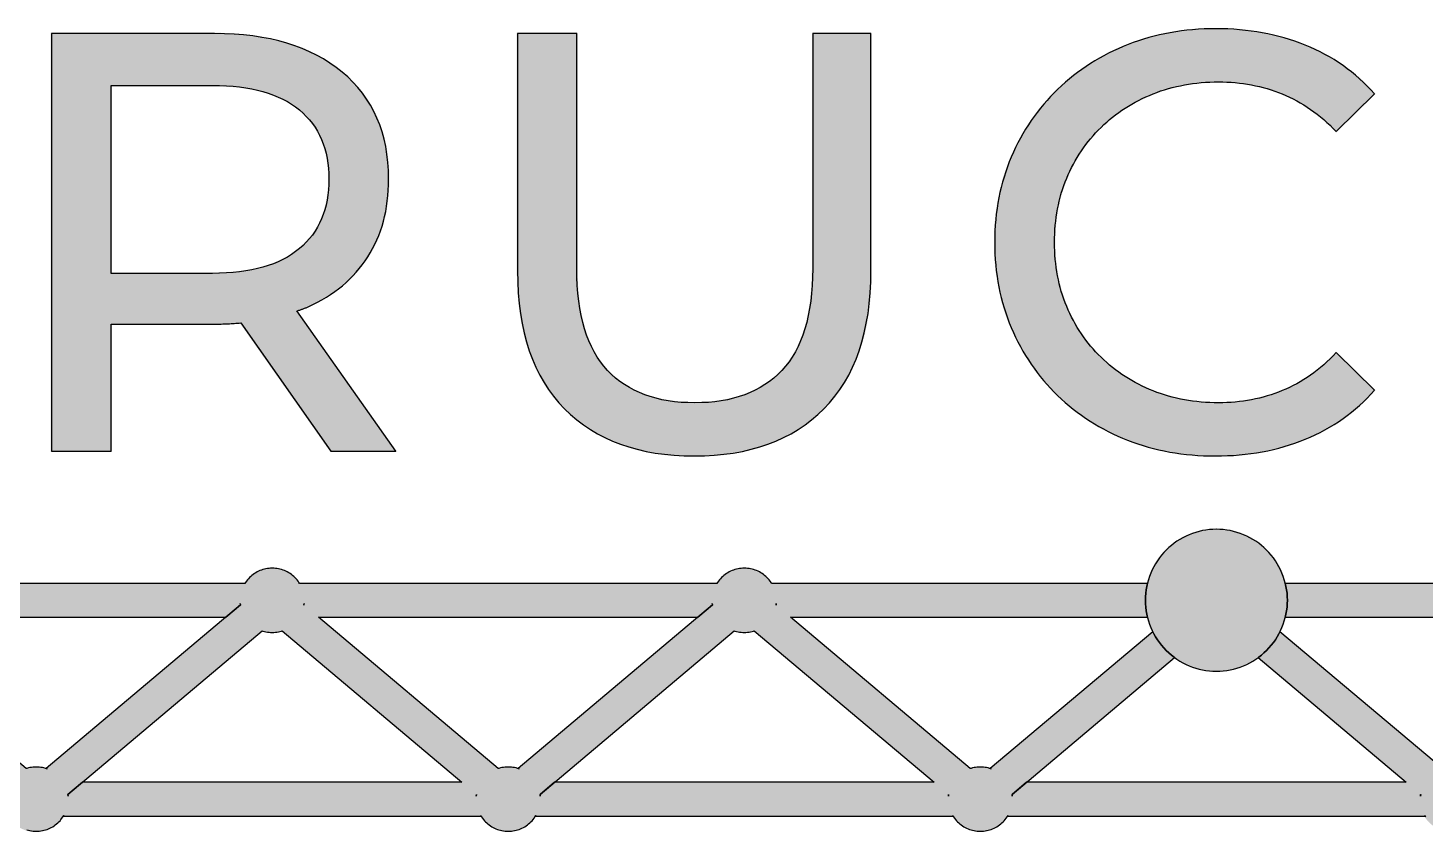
# Model space of a CAD drawing. Header units: millimetres. Extents: x 0 to 100, y 0 to 20.
# Drawn here: x 55.54 to 72.89, y 5 to 14.99 of the extents above; entities that cross this region are included whole.
import ezdxf

# ---------------------------------------------------------------- set-up
doc = ezdxf.new("R2010")
doc.units = ezdxf.units.MM
for name, color, linetype in [('RC_CERCHA', 7, 'Continuous'), ('RC_CONTORNO', 7, 'Continuous'), ('RC_NODO', 7, 'Continuous'), ('RC_TEXTO', 7, 'Continuous')]:
    doc.layers.add(name, color=color, linetype=linetype)

# ---------------------------------------------------------------- blocks, each defined once
blk = doc.blocks.new('RC_HORIZONTAL')
at = {"layer": 'RC_CERCHA'}
for points in [[(55.242, 5.462), (55.242, 5.413), (55.242, 5.193), (55.303, 5.193), (55.308, 5.186), (55.319, 5.17), (55.331, 5.154), (55.345, 5.139), (55.358, 5.124), (55.373, 5.11), (55.388, 5.097), (55.404, 5.085), (55.42, 5.073), (55.437, 5.063), (55.455, 5.053), (55.473, 5.044), (55.491, 5.036), (55.51, 5.028), (55.529, 5.022), (55.548, 5.017), (55.568, 5.012), (55.587, 5.009), (55.607, 5.006), (55.627, 5.005), (55.647, 5.004), (55.667, 5.005), (55.687, 5.006), (55.707, 5.009), (55.727, 5.012), (55.747, 5.017), (55.766, 5.022), (55.785, 5.028), (55.804, 5.036), (55.822, 5.044), (55.84, 5.053), (55.857, 5.063), (55.874, 5.073), (55.891, 5.085), (55.906, 5.097), (55.922, 5.11), (55.936, 5.124), (55.95, 5.139), (55.963, 5.154), (55.975, 5.17), (55.987, 5.186), (55.992, 5.193), (58.497, 5.193), (58.497, 5.633), (56.249, 5.633), (58.456, 7.492), (58.459, 7.491), (58.478, 7.485), (58.497, 7.481), (58.497, 8.282), (58.478, 8.278), (58.459, 8.273), (58.44, 8.266), (58.421, 8.259), (58.403, 8.251), (58.385, 8.242), (58.367, 8.232), (58.351, 8.221), (58.334, 8.21), (58.318, 8.197), (58.303, 8.184), (58.289, 8.17), (58.275, 8.156), (58.262, 8.141), (58.249, 8.125), (58.238, 8.109), (58.233, 8.101), (55.242, 8.101), (55.242, 7.662), (57.976, 7.662), (55.769, 5.803), (55.766, 5.804), (55.747, 5.809), (55.727, 5.814), (55.707, 5.817), (55.687, 5.82), (55.667, 5.821), (55.647, 5.822), (55.627, 5.821), (55.607, 5.82), (55.587, 5.817), (55.568, 5.814), (55.548, 5.809), (55.529, 5.804), (55.525, 5.803), (55.242, 6.042)], [(58.922, 8.101), (58.917, 8.109), (58.906, 8.125), (58.893, 8.141), (58.88, 8.156), (58.866, 8.17), (58.852, 8.184), (58.837, 8.197), (58.821, 8.21), (58.805, 8.221), (58.788, 8.232), (58.77, 8.242), (58.752, 8.251), (58.734, 8.259), (58.715, 8.266), (58.696, 8.273), (58.677, 8.278), (58.657, 8.282), (58.637, 8.286), (58.618, 8.288), (58.598, 8.29), (58.578, 8.29), (58.557, 8.29), (58.537, 8.288), (58.518, 8.286), (58.498, 8.282), (58.477, 8.278), (58.477, 7.485), (58.498, 7.481), (58.518, 7.477), (58.537, 7.475), (58.557, 7.474), (58.578, 7.473), (58.598, 7.474), (58.618, 7.475), (58.637, 7.477), (58.657, 7.481), (58.677, 7.485), (58.696, 7.491), (58.699, 7.492), (58.983, 7.253), (58.983, 7.832), (58.983, 7.882), (58.983, 8.101)], [(61.102, 5.462), (61.102, 5.413), (61.102, 5.193), (61.163, 5.193), (61.168, 5.186), (61.18, 5.17), (61.192, 5.154), (61.205, 5.139), (61.219, 5.124), (61.233, 5.11), (61.249, 5.097), (61.264, 5.085), (61.281, 5.073), (61.298, 5.063), (61.315, 5.053), (61.333, 5.044), (61.351, 5.036), (61.37, 5.028), (61.389, 5.022), (61.409, 5.017), (61.428, 5.012), (61.448, 5.009), (61.468, 5.006), (61.488, 5.005), (61.508, 5.004), (61.528, 5.005), (61.548, 5.006), (61.568, 5.009), (61.588, 5.012), (61.607, 5.017), (61.626, 5.022), (61.645, 5.028), (61.664, 5.036), (61.682, 5.044), (61.7, 5.053), (61.718, 5.063), (61.735, 5.073), (61.751, 5.085), (61.767, 5.097), (61.782, 5.11), (61.797, 5.124), (61.811, 5.139), (61.824, 5.154), (61.836, 5.17), (61.848, 5.186), (61.852, 5.193), (64.358, 5.193), (64.358, 5.633), (62.11, 5.633), (64.316, 7.492), (64.319, 7.491), (64.339, 7.485), (64.358, 7.481), (64.358, 8.282), (64.339, 8.278), (64.319, 8.273), (64.3, 8.266), (64.282, 8.259), (64.263, 8.251), (64.245, 8.242), (64.228, 8.232), (64.211, 8.221), (64.195, 8.21), (64.179, 8.197), (64.164, 8.184), (64.149, 8.17), (64.135, 8.156), (64.122, 8.141), (64.11, 8.125), (64.098, 8.109), (64.094, 8.101), (61.102, 8.101), (61.102, 7.662), (63.836, 7.662), (61.63, 5.803), (61.626, 5.804), (61.607, 5.809), (61.588, 5.814), (61.568, 5.817), (61.548, 5.82), (61.528, 5.821), (61.508, 5.822), (61.488, 5.821), (61.468, 5.82), (61.448, 5.817), (61.428, 5.814), (61.409, 5.809), (61.389, 5.804), (61.386, 5.803), (61.102, 6.042)], [(64.782, 8.101), (64.778, 8.109), (64.766, 8.125), (64.754, 8.141), (64.741, 8.156), (64.727, 8.17), (64.712, 8.184), (64.697, 8.197), (64.681, 8.21), (64.665, 8.221), (64.648, 8.232), (64.631, 8.242), (64.613, 8.251), (64.594, 8.259), (64.576, 8.266), (64.557, 8.273), (64.537, 8.278), (64.518, 8.282), (64.498, 8.286), (64.478, 8.288), (64.458, 8.29), (64.438, 8.29), (64.418, 8.29), (64.398, 8.288), (64.378, 8.286), (64.358, 8.282), (64.338, 8.278), (64.338, 7.485), (64.358, 7.481), (64.378, 7.477), (64.398, 7.475), (64.418, 7.474), (64.438, 7.473), (64.458, 7.474), (64.478, 7.475), (64.498, 7.477), (64.518, 7.481), (64.537, 7.485), (64.557, 7.491), (64.56, 7.492), (64.844, 7.253), (64.844, 7.832), (64.844, 7.882), (64.844, 8.101)], [(72.823, 5.462), (72.823, 5.413), (72.823, 5.193), (72.885, 5.193), (72.889, 5.186), (72.901, 5.17), (72.913, 5.154), (72.926, 5.139), (72.94, 5.124), (72.955, 5.11), (72.97, 5.097), (72.986, 5.085), (73.002, 5.073), (73.019, 5.063), (73.036, 5.053), (73.054, 5.044), (73.073, 5.036), (73.091, 5.028), (73.11, 5.022), (73.13, 5.017), (73.149, 5.012), (73.169, 5.009), (73.189, 5.006), (73.209, 5.005), (73.229, 5.004), (73.249, 5.005), (73.269, 5.006), (73.289, 5.009), (73.309, 5.012), (73.328, 5.017), (73.347, 5.022), (73.367, 5.028), (73.385, 5.036), (73.404, 5.044), (73.421, 5.053), (73.439, 5.063), (73.456, 5.073), (73.472, 5.085), (73.488, 5.097), (73.503, 5.11), (73.518, 5.124), (73.532, 5.139), (73.545, 5.154), (73.557, 5.17), (73.569, 5.186), (73.573, 5.193), (76.079, 5.193), (76.079, 5.633), (73.831, 5.633), (76.037, 7.492), (76.041, 7.491), (76.06, 7.485), (76.079, 7.481), (76.079, 8.282), (76.06, 8.278), (76.041, 8.273), (76.022, 8.266), (76.003, 8.259), (75.984, 8.251), (75.967, 8.242), (75.949, 8.232), (75.932, 8.221), (75.916, 8.21), (75.9, 8.197), (75.885, 8.184), (75.87, 8.17), (75.856, 8.156), (75.843, 8.141), (75.831, 8.125), (75.819, 8.109), (75.815, 8.101), (72.823, 8.101), (72.823, 7.662), (75.557, 7.662), (73.351, 5.803), (73.347, 5.804), (73.328, 5.809), (73.309, 5.814), (73.289, 5.817), (73.269, 5.82), (73.249, 5.821), (73.229, 5.822), (73.209, 5.821), (73.189, 5.82), (73.169, 5.817), (73.149, 5.814), (73.13, 5.809), (73.11, 5.804), (73.107, 5.803), (72.823, 6.042)], [(58.963, 7.833), (58.963, 7.784), (58.963, 7.269), (60.906, 5.633), (58.963, 5.633), (58.963, 5.193), (61.122, 5.193), (61.122, 5.461), (61.122, 5.511), (61.122, 6.025), (59.179, 7.662), (61.122, 7.662), (61.122, 8.101), (58.963, 8.101)], [(64.824, 7.833), (64.824, 7.784), (64.824, 7.269), (66.767, 5.633), (64.824, 5.633), (64.824, 5.193), (66.983, 5.193), (66.983, 5.461), (66.983, 5.511), (66.983, 6.025), (65.04, 7.662), (66.983, 7.662), (66.983, 8.101), (64.824, 8.101)], [(69.455, 7.662), (69.444, 7.712), (69.437, 7.754), (69.431, 7.796), (69.428, 7.839), (69.427, 7.882), (69.428, 7.924), (69.431, 7.967), (69.437, 8.009), (69.444, 8.052), (69.455, 8.101), (66.963, 8.101), (66.963, 7.662)], [(71.142, 8.101), (71.153, 8.052), (71.161, 8.009), (71.166, 7.967), (71.169, 7.924), (71.17, 7.882), (71.169, 7.839), (71.166, 7.796), (71.161, 7.754), (71.153, 7.712), (71.142, 7.662), (72.843, 7.662), (72.843, 8.101)], [(66.963, 5.462), (66.963, 5.413), (66.963, 5.193), (67.024, 5.193), (67.029, 5.186), (67.04, 5.17), (67.053, 5.154), (67.066, 5.139), (67.079, 5.124), (67.094, 5.11), (67.109, 5.097), (67.125, 5.085), (67.141, 5.073), (67.158, 5.063), (67.176, 5.053), (67.194, 5.044), (67.212, 5.036), (67.231, 5.028), (67.25, 5.022), (67.269, 5.017), (67.289, 5.012), (67.308, 5.009), (67.328, 5.006), (67.348, 5.005), (67.368, 5.004), (67.388, 5.005), (67.408, 5.006), (67.428, 5.009), (67.448, 5.012), (67.468, 5.017), (67.487, 5.022), (67.506, 5.028), (67.525, 5.036), (67.543, 5.044), (67.561, 5.053), (67.578, 5.063), (67.595, 5.073), (67.612, 5.085), (67.628, 5.097), (67.643, 5.11), (67.657, 5.124), (67.671, 5.139), (67.684, 5.154), (67.696, 5.17), (67.708, 5.186), (67.713, 5.193), (72.843, 5.193), (72.843, 5.461), (72.843, 5.511), (72.843, 6.025), (71.085, 7.506), (71.067, 7.471), (71.046, 7.434), (71.023, 7.397), (70.999, 7.363), (70.972, 7.329), (70.944, 7.296), (70.915, 7.265), (70.884, 7.236), (70.851, 7.208), (70.818, 7.182), (70.802, 7.17), (72.627, 5.633), (67.97, 5.633), (69.795, 7.17), (69.78, 7.182), (69.746, 7.208), (69.713, 7.236), (69.682, 7.265), (69.653, 7.296), (69.625, 7.329), (69.599, 7.363), (69.574, 7.397), (69.551, 7.434), (69.53, 7.471), (69.512, 7.506), (67.49, 5.803), (67.487, 5.804), (67.468, 5.809), (67.448, 5.814), (67.428, 5.817), (67.408, 5.82), (67.388, 5.821), (67.368, 5.822), (67.348, 5.821), (67.328, 5.82), (67.308, 5.817), (67.289, 5.814), (67.269, 5.809), (67.25, 5.804), (67.247, 5.803), (66.963, 6.042)], [(58.477, 5.633), (58.477, 5.193), (58.983, 5.193), (58.983, 5.633)], [(64.338, 5.633), (64.338, 5.193), (64.844, 5.193), (64.844, 5.633)]]:
    blk.add_hatch(color=7, dxfattribs=at).paths.add_polyline_path(points)
at = {"layer": 'RC_NODO'}
blk.add_hatch(color=7, dxfattribs=at).paths.add_polyline_path([(71.19, 7.882), (71.189, 7.925), (71.185, 7.969), (71.18, 8.012), (71.173, 8.055), (71.163, 8.098), (71.151, 8.14), (71.138, 8.182), (71.122, 8.223), (71.104, 8.263), (71.085, 8.302), (71.063, 8.34), (71.04, 8.377), (71.014, 8.412), (70.987, 8.447), (70.959, 8.48), (70.929, 8.512), (70.897, 8.542), (70.864, 8.57), (70.829, 8.597), (70.794, 8.623), (70.757, 8.646), (70.719, 8.668), (70.68, 8.687), (70.64, 8.705), (70.599, 8.721), (70.557, 8.734), (70.515, 8.746), (70.472, 8.756), (70.429, 8.763), (70.386, 8.768), (70.342, 8.772), (70.299, 8.773), (70.255, 8.772), (70.211, 8.768), (70.168, 8.763), (70.125, 8.756), (70.082, 8.746), (70.04, 8.734), (69.998, 8.721), (69.958, 8.705), (69.918, 8.687), (69.879, 8.668), (69.84, 8.646), (69.804, 8.623), (69.768, 8.597), (69.733, 8.57), (69.7, 8.542), (69.668, 8.512), (69.638, 8.48), (69.61, 8.447), (69.583, 8.412), (69.558, 8.377), (69.534, 8.34), (69.513, 8.302), (69.493, 8.263), (69.475, 8.223), (69.46, 8.182), (69.446, 8.14), (69.434, 8.098), (69.425, 8.055), (69.417, 8.012), (69.412, 7.969), (69.409, 7.925), (69.407, 7.882), (69.409, 7.838), (69.412, 7.794), (69.417, 7.751), (69.425, 7.708), (69.434, 7.665), (69.446, 7.623), (69.46, 7.581), (69.475, 7.541), (69.493, 7.501), (69.513, 7.462), (69.534, 7.423), (69.558, 7.387), (69.583, 7.351), (69.61, 7.316), (69.638, 7.283), (69.668, 7.251), (69.7, 7.221), (69.733, 7.193), (69.768, 7.166), (69.804, 7.141), (69.84, 7.117), (69.879, 7.096), (69.918, 7.076), (69.958, 7.058), (69.998, 7.043), (70.04, 7.029), (70.082, 7.017), (70.125, 7.008), (70.168, 7), (70.211, 6.995), (70.255, 6.992), (70.299, 6.99), (70.342, 6.992), (70.386, 6.995), (70.429, 7), (70.472, 7.008), (70.515, 7.017), (70.557, 7.029), (70.599, 7.043), (70.64, 7.058), (70.68, 7.076), (70.719, 7.096), (70.757, 7.117), (70.794, 7.141), (70.829, 7.166), (70.864, 7.193), (70.897, 7.221), (70.929, 7.251), (70.959, 7.283), (70.987, 7.316), (71.014, 7.351), (71.04, 7.387), (71.063, 7.423), (71.085, 7.462), (71.104, 7.501), (71.122, 7.541), (71.138, 7.581), (71.151, 7.623), (71.163, 7.665), (71.173, 7.708), (71.18, 7.751), (71.185, 7.794), (71.189, 7.838)])
at = {"layer": 'RC_TEXTO'}
for points in [[(57.924, 11.301), (57.94, 11.301), (57.94, 11.952), (57.925, 11.951), (57.838, 11.95), (56.589, 11.95), (56.589, 14.263), (57.838, 14.263), (57.925, 14.262), (57.94, 14.261), (57.94, 14.926), (57.86, 14.927), (55.828, 14.927), (55.828, 9.723), (56.589, 9.723), (56.589, 11.301), (57.86, 11.301), (57.881, 11.301), (57.903, 11.301)], [(57.945, 11.302), (57.965, 11.302), (57.986, 11.303), (58.007, 11.303), (58.027, 11.304), (58.047, 11.305), (58.068, 11.306), (58.088, 11.308), (58.108, 11.309), (58.128, 11.31), (58.148, 11.312), (58.167, 11.314), (58.181, 11.315), (59.299, 9.723), (60.13, 9.723), (58.898, 11.468), (58.903, 11.47), (58.913, 11.473), (58.922, 11.476), (58.931, 11.479), (58.94, 11.482), (58.949, 11.485), (58.958, 11.488), (58.967, 11.492), (58.975, 11.495), (58.984, 11.498), (58.993, 11.502), (59.001, 11.505), (59.01, 11.509), (59.018, 11.513), (59.027, 11.516), (59.086, 11.544), (59.144, 11.573), (59.2, 11.604), (59.255, 11.636), (59.307, 11.67), (59.358, 11.705), (59.407, 11.742), (59.455, 11.78), (59.501, 11.819), (59.545, 11.86), (59.587, 11.903), (59.627, 11.947), (59.666, 11.993), (59.703, 12.04), (59.738, 12.088), (59.772, 12.138), (59.803, 12.19), (59.833, 12.242), (59.86, 12.296), (59.886, 12.351), (59.909, 12.408), (59.931, 12.465), (59.95, 12.524), (59.967, 12.584), (59.983, 12.646), (59.996, 12.708), (60.007, 12.772), (60.016, 12.837), (60.023, 12.904), (60.028, 12.971), (60.031, 13.04), (60.032, 13.11), (60.03, 13.216), (60.023, 13.318), (60.012, 13.418), (59.996, 13.514), (59.976, 13.608), (59.951, 13.699), (59.921, 13.787), (59.887, 13.872), (59.849, 13.954), (59.805, 14.034), (59.758, 14.11), (59.705, 14.183), (59.649, 14.254), (59.587, 14.321), (59.522, 14.385), (59.451, 14.447), (59.377, 14.505), (59.299, 14.56), (59.218, 14.61), (59.134, 14.657), (59.046, 14.7), (58.955, 14.74), (58.861, 14.775), (58.763, 14.807), (58.662, 14.835), (58.557, 14.86), (58.449, 14.88), (58.338, 14.897), (58.224, 14.91), (58.106, 14.919), (57.985, 14.925), (57.921, 14.926), (57.921, 14.262), (58.01, 14.258), (58.091, 14.252), (58.171, 14.244), (58.247, 14.233), (58.321, 14.22), (58.392, 14.205), (58.46, 14.187), (58.526, 14.167), (58.588, 14.145), (58.649, 14.12), (58.706, 14.093), (58.761, 14.064), (58.813, 14.032), (58.862, 13.998), (58.909, 13.962), (58.953, 13.923), (58.994, 13.882), (59.032, 13.84), (59.068, 13.796), (59.1, 13.749), (59.13, 13.701), (59.157, 13.651), (59.181, 13.599), (59.202, 13.545), (59.221, 13.488), (59.237, 13.43), (59.249, 13.37), (59.259, 13.308), (59.266, 13.244), (59.271, 13.178), (59.272, 13.11), (59.271, 13.042), (59.266, 12.976), (59.259, 12.912), (59.249, 12.85), (59.237, 12.789), (59.221, 12.731), (59.202, 12.675), (59.181, 12.621), (59.157, 12.568), (59.13, 12.518), (59.1, 12.469), (59.068, 12.422), (59.032, 12.378), (58.994, 12.335), (58.953, 12.294), (58.909, 12.255), (58.862, 12.218), (58.813, 12.184), (58.761, 12.151), (58.706, 12.122), (58.649, 12.094), (58.588, 12.069), (58.526, 12.047), (58.46, 12.026), (58.392, 12.008), (58.321, 11.993), (58.247, 11.98), (58.171, 11.969), (58.091, 11.961), (58.01, 11.955), (57.921, 11.951), (57.921, 11.301)], [(64.187, 9.684), (64.303, 9.7), (64.417, 9.721), (64.526, 9.746), (64.632, 9.776), (64.735, 9.81), (64.835, 9.849), (64.931, 9.893), (65.023, 9.941), (65.112, 9.994), (65.197, 10.052), (65.28, 10.114), (65.358, 10.181), (65.433, 10.252), (65.504, 10.328), (65.571, 10.408), (65.633, 10.492), (65.69, 10.58), (65.743, 10.673), (65.791, 10.77), (65.834, 10.871), (65.873, 10.977), (65.908, 11.086), (65.938, 11.2), (65.963, 11.318), (65.983, 11.44), (65.999, 11.567), (66.011, 11.698), (66.018, 11.833), (66.02, 11.972), (66.02, 14.927), (65.277, 14.927), (65.277, 11.998), (65.275, 11.892), (65.271, 11.79), (65.263, 11.692), (65.253, 11.597), (65.239, 11.506), (65.223, 11.418), (65.204, 11.334), (65.182, 11.254), (65.156, 11.177), (65.128, 11.104), (65.097, 11.035), (65.063, 10.969), (65.026, 10.907), (64.986, 10.848), (64.943, 10.793), (64.897, 10.741), (64.849, 10.693), (64.798, 10.648), (64.744, 10.606), (64.688, 10.567), (64.63, 10.531), (64.569, 10.499), (64.506, 10.469), (64.44, 10.443), (64.371, 10.419), (64.301, 10.399), (64.227, 10.382), (64.151, 10.368), (64.073, 10.357), (63.992, 10.349), (63.909, 10.345), (63.823, 10.343), (63.737, 10.345), (63.654, 10.349), (63.573, 10.357), (63.494, 10.368), (63.418, 10.382), (63.345, 10.399), (63.274, 10.419), (63.206, 10.443), (63.14, 10.469), (63.077, 10.499), (63.016, 10.531), (62.957, 10.567), (62.901, 10.606), (62.848, 10.648), (62.797, 10.693), (62.748, 10.741), (62.702, 10.793), (62.66, 10.848), (62.62, 10.907), (62.583, 10.969), (62.549, 11.035), (62.517, 11.104), (62.489, 11.177), (62.464, 11.254), (62.442, 11.334), (62.423, 11.418), (62.406, 11.506), (62.393, 11.597), (62.382, 11.692), (62.375, 11.79), (62.371, 11.892), (62.369, 11.998), (62.369, 14.927), (61.613, 14.927), (61.613, 11.972), (61.616, 11.833), (61.622, 11.698), (61.634, 11.567), (61.65, 11.44), (61.67, 11.318), (61.696, 11.2), (61.725, 11.086), (61.76, 10.977), (61.799, 10.871), (61.842, 10.77), (61.89, 10.673), (61.943, 10.58), (62, 10.492), (62.062, 10.408), (62.129, 10.328), (62.2, 10.252), (62.275, 10.181), (62.354, 10.114), (62.436, 10.052), (62.521, 9.994), (62.61, 9.941), (62.703, 9.893), (62.799, 9.849), (62.898, 9.81), (63.001, 9.776), (63.107, 9.746), (63.217, 9.721), (63.33, 9.7), (63.446, 9.684), (63.566, 9.673), (63.69, 9.666), (63.817, 9.663), (63.943, 9.666), (64.067, 9.673)], [(70.584, 9.676), (70.657, 9.684), (70.728, 9.693), (70.799, 9.703), (70.87, 9.715), (70.939, 9.729), (71.008, 9.745), (71.076, 9.762), (71.143, 9.78), (71.21, 9.801), (71.275, 9.823), (71.34, 9.846), (71.405, 9.871), (71.468, 9.898), (71.53, 9.927), (71.591, 9.956), (71.65, 9.988), (71.709, 10.021), (71.766, 10.055), (71.822, 10.091), (71.877, 10.129), (71.93, 10.168), (71.982, 10.208), (72.033, 10.25), (72.083, 10.294), (72.131, 10.339), (72.179, 10.386), (72.225, 10.434), (72.276, 10.49), (71.785, 10.97), (71.741, 10.924), (71.703, 10.886), (71.664, 10.849), (71.625, 10.814), (71.585, 10.779), (71.545, 10.747), (71.504, 10.715), (71.463, 10.685), (71.421, 10.657), (71.379, 10.629), (71.336, 10.603), (71.293, 10.578), (71.249, 10.555), (71.204, 10.533), (71.159, 10.512), (71.114, 10.493), (71.068, 10.475), (71.021, 10.458), (70.974, 10.442), (70.927, 10.427), (70.879, 10.414), (70.831, 10.402), (70.782, 10.39), (70.733, 10.38), (70.683, 10.372), (70.633, 10.364), (70.583, 10.358), (70.532, 10.352), (70.481, 10.348), (70.429, 10.345), (70.377, 10.344), (70.324, 10.343), (70.27, 10.344), (70.216, 10.345), (70.163, 10.348), (70.11, 10.352), (70.058, 10.357), (70.006, 10.364), (69.954, 10.371), (69.904, 10.38), (69.854, 10.39), (69.804, 10.401), (69.755, 10.413), (69.706, 10.426), (69.658, 10.44), (69.611, 10.456), (69.564, 10.473), (69.517, 10.49), (69.471, 10.509), (69.426, 10.529), (69.382, 10.55), (69.338, 10.572), (69.295, 10.594), (69.253, 10.618), (69.212, 10.642), (69.171, 10.668), (69.132, 10.694), (69.092, 10.721), (69.054, 10.75), (69.017, 10.779), (68.98, 10.809), (68.944, 10.84), (68.908, 10.872), (68.874, 10.905), (68.84, 10.938), (68.807, 10.973), (68.775, 11.008), (68.745, 11.044), (68.715, 11.081), (68.686, 11.118), (68.658, 11.156), (68.631, 11.195), (68.605, 11.235), (68.58, 11.275), (68.556, 11.316), (68.533, 11.358), (68.51, 11.401), (68.489, 11.444), (68.469, 11.488), (68.45, 11.533), (68.431, 11.579), (68.414, 11.625), (68.398, 11.671), (68.384, 11.718), (68.37, 11.766), (68.358, 11.814), (68.347, 11.863), (68.337, 11.912), (68.328, 11.962), (68.32, 12.012), (68.314, 12.063), (68.309, 12.114), (68.304, 12.166), (68.301, 12.219), (68.3, 12.272), (68.299, 12.325), (68.3, 12.379), (68.301, 12.432), (68.304, 12.484), (68.309, 12.536), (68.314, 12.587), (68.32, 12.638), (68.328, 12.688), (68.337, 12.738), (68.347, 12.787), (68.358, 12.836), (68.37, 12.884), (68.384, 12.932), (68.398, 12.979), (68.414, 13.025), (68.431, 13.071), (68.45, 13.117), (68.469, 13.162), (68.489, 13.206), (68.51, 13.249), (68.533, 13.292), (68.556, 13.334), (68.58, 13.375), (68.605, 13.415), (68.631, 13.455), (68.658, 13.494), (68.686, 13.532), (68.715, 13.569), (68.745, 13.606), (68.775, 13.642), (68.807, 13.677), (68.84, 13.712), (68.874, 13.745), (68.908, 13.778), (68.944, 13.81), (68.98, 13.841), (69.017, 13.871), (69.054, 13.9), (69.092, 13.929), (69.132, 13.956), (69.171, 13.982), (69.212, 14.008), (69.253, 14.032), (69.295, 14.056), (69.338, 14.078), (69.382, 14.1), (69.426, 14.121), (69.471, 14.141), (69.517, 14.16), (69.564, 14.178), (69.611, 14.194), (69.658, 14.21), (69.706, 14.224), (69.755, 14.237), (69.804, 14.25), (69.854, 14.26), (69.904, 14.27), (69.954, 14.279), (70.006, 14.286), (70.058, 14.293), (70.11, 14.298), (70.163, 14.302), (70.216, 14.305), (70.27, 14.307), (70.324, 14.307), (70.377, 14.307), (70.429, 14.305), (70.481, 14.302), (70.532, 14.298), (70.583, 14.293), (70.633, 14.286), (70.683, 14.279), (70.733, 14.27), (70.782, 14.26), (70.831, 14.249), (70.879, 14.237), (70.927, 14.223), (70.974, 14.209), (71.021, 14.193), (71.068, 14.176), (71.114, 14.158), (71.159, 14.138), (71.204, 14.118), (71.249, 14.096), (71.293, 14.073), (71.336, 14.048), (71.379, 14.023), (71.421, 13.996), (71.463, 13.967), (71.504, 13.938), (71.545, 13.907), (71.585, 13.875), (71.625, 13.841), (71.664, 13.806), (71.703, 13.77), (71.741, 13.733), (71.785, 13.687), (72.276, 14.167), (72.225, 14.224), (72.179, 14.272), (72.131, 14.319), (72.083, 14.364), (72.033, 14.407), (71.982, 14.449), (71.93, 14.489), (71.877, 14.528), (71.822, 14.565), (71.766, 14.601), (71.709, 14.635), (71.65, 14.668), (71.591, 14.699), (71.53, 14.728), (71.468, 14.756), (71.405, 14.782), (71.34, 14.807), (71.275, 14.83), (71.21, 14.852), (71.143, 14.872), (71.076, 14.89), (71.009, 14.907), (70.94, 14.922), (70.871, 14.936), (70.801, 14.948), (70.731, 14.958), (70.66, 14.967), (70.588, 14.974), (70.515, 14.98), (70.442, 14.984), (70.368, 14.986), (70.293, 14.987), (70.22, 14.986), (70.147, 14.984), (70.075, 14.98), (70.003, 14.974), (69.933, 14.967), (69.863, 14.959), (69.793, 14.949), (69.724, 14.937), (69.656, 14.924), (69.589, 14.91), (69.523, 14.894), (69.457, 14.876), (69.391, 14.857), (69.327, 14.836), (69.263, 14.814), (69.2, 14.79), (69.138, 14.765), (69.076, 14.738), (69.016, 14.71), (68.957, 14.681), (68.898, 14.651), (68.841, 14.619), (68.785, 14.586), (68.73, 14.552), (68.675, 14.517), (68.622, 14.48), (68.57, 14.442), (68.519, 14.403), (68.469, 14.362), (68.42, 14.32), (68.371, 14.277), (68.324, 14.233), (68.278, 14.187), (68.234, 14.141), (68.19, 14.093), (68.148, 14.045), (68.107, 13.996), (68.068, 13.945), (68.03, 13.894), (67.993, 13.842), (67.957, 13.788), (67.923, 13.734), (67.89, 13.679), (67.858, 13.622), (67.828, 13.565), (67.798, 13.507), (67.771, 13.448), (67.744, 13.388), (67.719, 13.327), (67.696, 13.265), (67.674, 13.202), (67.653, 13.139), (67.635, 13.075), (67.618, 13.011), (67.603, 12.945), (67.589, 12.879), (67.577, 12.813), (67.566, 12.745), (67.557, 12.677), (67.55, 12.608), (67.544, 12.538), (67.54, 12.468), (67.538, 12.397), (67.537, 12.325), (67.538, 12.253), (67.54, 12.182), (67.544, 12.112), (67.55, 12.042), (67.557, 11.973), (67.566, 11.905), (67.577, 11.838), (67.589, 11.771), (67.603, 11.705), (67.618, 11.639), (67.635, 11.575), (67.653, 11.511), (67.674, 11.448), (67.696, 11.385), (67.719, 11.324), (67.744, 11.263), (67.771, 11.202), (67.798, 11.143), (67.827, 11.085), (67.858, 11.028), (67.889, 10.972), (67.922, 10.916), (67.956, 10.862), (67.992, 10.809), (68.028, 10.756), (68.066, 10.705), (68.106, 10.655), (68.146, 10.605), (68.188, 10.557), (68.231, 10.509), (68.275, 10.463), (68.321, 10.417), (68.368, 10.373), (68.416, 10.33), (68.464, 10.288), (68.514, 10.248), (68.565, 10.208), (68.617, 10.17), (68.67, 10.134), (68.724, 10.098), (68.779, 10.064), (68.835, 10.031), (68.892, 9.999), (68.951, 9.969), (69.01, 9.94), (69.07, 9.912), (69.131, 9.886), (69.194, 9.86), (69.257, 9.837), (69.321, 9.814), (69.385, 9.793), (69.45, 9.774), (69.516, 9.756), (69.583, 9.74), (69.65, 9.726), (69.718, 9.713), (69.787, 9.701), (69.856, 9.691), (69.926, 9.683), (69.997, 9.676), (70.069, 9.67), (70.141, 9.667), (70.213, 9.664), (70.287, 9.663), (70.362, 9.664), (70.437, 9.667), (70.511, 9.671)]]:
    blk.add_hatch(color=7, dxfattribs=at).paths.add_polyline_path(points)
at = {"layer": 'RC_CONTORNO'}
for points in [[(57.902, 11.311), (57.923, 11.311), (57.944, 11.311), (57.965, 11.312), (57.986, 11.313), (58.006, 11.313), (58.027, 11.314), (58.047, 11.315), (58.067, 11.316), (58.087, 11.317), (58.107, 11.319), (58.127, 11.32), (58.147, 11.322), (58.166, 11.323), (58.186, 11.325), (59.304, 9.733), (60.111, 9.733), (58.882, 11.473), (58.891, 11.476), (58.9, 11.479), (58.91, 11.482), (58.919, 11.485), (58.928, 11.488), (58.937, 11.491), (58.945, 11.494), (58.954, 11.497), (58.963, 11.501), (58.972, 11.504), (58.98, 11.507), (58.989, 11.511), (58.998, 11.514), (59.006, 11.518), (59.014, 11.522), (59.023, 11.525), (59.082, 11.553), (59.14, 11.582), (59.195, 11.612), (59.25, 11.644), (59.302, 11.678), (59.353, 11.713), (59.401, 11.749), (59.449, 11.787), (59.494, 11.827), (59.538, 11.867), (59.58, 11.91), (59.62, 11.954), (59.658, 11.999), (59.695, 12.046), (59.73, 12.094), (59.763, 12.144), (59.795, 12.195), (59.824, 12.247), (59.851, 12.301), (59.877, 12.355), (59.9, 12.411), (59.921, 12.469), (59.941, 12.527), (59.958, 12.587), (59.973, 12.648), (59.986, 12.71), (59.997, 12.774), (60.006, 12.839), (60.013, 12.905), (60.018, 12.972), (60.022, 13.04), (60.023, 13.11), (60.02, 13.215), (60.014, 13.317), (60.002, 13.416), (59.986, 13.513), (59.966, 13.606), (59.941, 13.696), (59.912, 13.784), (59.878, 13.868), (59.84, 13.95), (59.797, 14.029), (59.75, 14.104), (59.698, 14.177), (59.641, 14.247), (59.58, 14.314), (59.515, 14.378), (59.445, 14.439), (59.371, 14.497), (59.294, 14.551), (59.213, 14.602), (59.129, 14.648), (59.042, 14.691), (58.951, 14.73), (58.857, 14.766), (58.76, 14.798), (58.659, 14.826), (58.555, 14.85), (58.448, 14.87), (58.337, 14.887), (58.223, 14.9), (58.105, 14.91), (57.984, 14.915), (57.86, 14.917), (55.838, 14.917), (55.838, 9.733), (56.579, 9.733), (56.579, 11.31), (57.86, 11.31), (57.881, 11.311)], [(64.186, 9.694), (64.302, 9.71), (64.415, 9.73), (64.524, 9.756), (64.63, 9.785), (64.732, 9.82), (64.831, 9.859), (64.926, 9.902), (65.018, 9.95), (65.107, 10.003), (65.192, 10.06), (65.273, 10.122), (65.351, 10.188), (65.426, 10.259), (65.497, 10.334), (65.563, 10.414), (65.625, 10.497), (65.682, 10.585), (65.734, 10.678), (65.782, 10.774), (65.825, 10.875), (65.864, 10.98), (65.898, 11.089), (65.928, 11.202), (65.953, 11.32), (65.974, 11.442), (65.99, 11.568), (66.001, 11.698), (66.008, 11.833), (66.01, 11.972), (66.01, 14.917), (65.287, 14.917), (65.287, 11.998), (65.285, 11.892), (65.281, 11.79), (65.273, 11.691), (65.263, 11.596), (65.249, 11.504), (65.233, 11.416), (65.213, 11.332), (65.191, 11.251), (65.166, 11.174), (65.137, 11.101), (65.106, 11.031), (65.072, 10.964), (65.034, 10.901), (64.994, 10.842), (64.951, 10.787), (64.905, 10.735), (64.856, 10.686), (64.804, 10.641), (64.75, 10.598), (64.694, 10.559), (64.635, 10.523), (64.574, 10.49), (64.51, 10.46), (64.443, 10.434), (64.374, 10.41), (64.303, 10.39), (64.229, 10.372), (64.153, 10.358), (64.074, 10.347), (63.993, 10.339), (63.909, 10.335), (63.823, 10.333), (63.737, 10.335), (63.653, 10.339), (63.572, 10.347), (63.493, 10.358), (63.416, 10.372), (63.343, 10.39), (63.271, 10.41), (63.202, 10.434), (63.136, 10.46), (63.072, 10.49), (63.011, 10.523), (62.952, 10.559), (62.895, 10.598), (62.841, 10.641), (62.79, 10.686), (62.741, 10.735), (62.695, 10.787), (62.652, 10.842), (62.611, 10.901), (62.574, 10.964), (62.54, 11.031), (62.508, 11.101), (62.48, 11.174), (62.455, 11.251), (62.432, 11.332), (62.413, 11.416), (62.396, 11.504), (62.383, 11.596), (62.373, 11.691), (62.365, 11.79), (62.361, 11.892), (62.359, 11.998), (62.359, 14.917), (61.623, 14.917), (61.623, 11.972), (61.625, 11.833), (61.632, 11.698), (61.644, 11.568), (61.66, 11.442), (61.68, 11.32), (61.705, 11.202), (61.735, 11.089), (61.769, 10.98), (61.808, 10.875), (61.851, 10.774), (61.899, 10.678), (61.952, 10.585), (62.009, 10.497), (62.07, 10.414), (62.136, 10.334), (62.207, 10.259), (62.282, 10.188), (62.36, 10.122), (62.441, 10.06), (62.527, 10.003), (62.615, 9.95), (62.707, 9.902), (62.802, 9.859), (62.901, 9.82), (63.004, 9.785), (63.109, 9.756), (63.219, 9.73), (63.331, 9.71), (63.447, 9.694), (63.567, 9.682), (63.69, 9.676), (63.817, 9.673), (63.943, 9.676), (64.066, 9.682)], [(70.583, 9.686), (70.656, 9.694), (70.727, 9.702), (70.798, 9.713), (70.868, 9.725), (70.937, 9.739), (71.006, 9.754), (71.073, 9.771), (71.14, 9.79), (71.207, 9.81), (71.272, 9.832), (71.337, 9.855), (71.401, 9.881), (71.464, 9.907), (71.526, 9.935), (71.586, 9.965), (71.646, 9.996), (71.704, 10.029), (71.761, 10.063), (71.816, 10.099), (71.871, 10.137), (71.924, 10.175), (71.976, 10.216), (72.027, 10.258), (72.076, 10.301), (72.125, 10.346), (72.172, 10.392), (72.218, 10.44), (72.262, 10.49), (71.786, 10.956), (71.748, 10.917), (71.71, 10.879), (71.671, 10.842), (71.632, 10.806), (71.592, 10.772), (71.551, 10.739), (71.51, 10.707), (71.469, 10.677), (71.427, 10.648), (71.384, 10.621), (71.341, 10.595), (71.297, 10.57), (71.253, 10.546), (71.208, 10.524), (71.163, 10.503), (71.117, 10.484), (71.071, 10.466), (71.024, 10.448), (70.977, 10.433), (70.929, 10.418), (70.881, 10.404), (70.833, 10.392), (70.784, 10.381), (70.735, 10.371), (70.685, 10.362), (70.635, 10.354), (70.584, 10.348), (70.533, 10.343), (70.481, 10.338), (70.43, 10.335), (70.377, 10.334), (70.324, 10.333), (70.27, 10.334), (70.216, 10.335), (70.162, 10.338), (70.109, 10.342), (70.056, 10.348), (70.004, 10.354), (69.953, 10.361), (69.902, 10.37), (69.852, 10.38), (69.802, 10.391), (69.752, 10.403), (69.703, 10.416), (69.655, 10.431), (69.607, 10.447), (69.56, 10.463), (69.513, 10.481), (69.467, 10.5), (69.422, 10.52), (69.377, 10.541), (69.334, 10.563), (69.291, 10.586), (69.248, 10.609), (69.207, 10.634), (69.166, 10.659), (69.126, 10.686), (69.087, 10.713), (69.048, 10.742), (69.01, 10.771), (68.973, 10.801), (68.937, 10.833), (68.902, 10.865), (68.867, 10.898), (68.833, 10.932), (68.8, 10.966), (68.768, 11.002), (68.737, 11.038), (68.707, 11.075), (68.678, 11.112), (68.65, 11.151), (68.623, 11.19), (68.597, 11.23), (68.571, 11.27), (68.547, 11.312), (68.524, 11.354), (68.502, 11.396), (68.48, 11.44), (68.46, 11.484), (68.441, 11.529), (68.422, 11.575), (68.405, 11.621), (68.389, 11.668), (68.374, 11.716), (68.361, 11.763), (68.348, 11.812), (68.337, 11.861), (68.327, 11.91), (68.318, 11.96), (68.31, 12.011), (68.304, 12.062), (68.299, 12.113), (68.295, 12.165), (68.292, 12.218), (68.29, 12.271), (68.289, 12.325), (68.29, 12.379), (68.292, 12.432), (68.295, 12.485), (68.299, 12.537), (68.304, 12.588), (68.31, 12.639), (68.318, 12.69), (68.327, 12.74), (68.337, 12.789), (68.348, 12.838), (68.361, 12.887), (68.374, 12.935), (68.389, 12.982), (68.405, 13.029), (68.422, 13.075), (68.441, 13.121), (68.46, 13.166), (68.48, 13.21), (68.502, 13.254), (68.524, 13.297), (68.547, 13.339), (68.571, 13.38), (68.597, 13.421), (68.623, 13.46), (68.65, 13.5), (68.678, 13.538), (68.707, 13.576), (68.737, 13.612), (68.768, 13.649), (68.8, 13.684), (68.833, 13.719), (68.867, 13.752), (68.902, 13.786), (68.937, 13.818), (68.973, 13.849), (69.01, 13.879), (69.048, 13.908), (69.087, 13.937), (69.126, 13.964), (69.166, 13.991), (69.207, 14.016), (69.248, 14.041), (69.291, 14.064), (69.334, 14.087), (69.377, 14.109), (69.422, 14.13), (69.467, 14.15), (69.513, 14.169), (69.56, 14.187), (69.607, 14.204), (69.655, 14.219), (69.703, 14.234), (69.752, 14.247), (69.802, 14.259), (69.852, 14.27), (69.902, 14.28), (69.953, 14.289), (70.004, 14.296), (70.056, 14.303), (70.109, 14.308), (70.162, 14.312), (70.216, 14.315), (70.27, 14.316), (70.324, 14.317), (70.377, 14.316), (70.43, 14.315), (70.481, 14.312), (70.533, 14.308), (70.584, 14.302), (70.635, 14.296), (70.685, 14.288), (70.735, 14.279), (70.784, 14.27), (70.833, 14.258), (70.881, 14.246), (70.929, 14.233), (70.977, 14.218), (71.024, 14.202), (71.071, 14.185), (71.117, 14.167), (71.163, 14.148), (71.208, 14.127), (71.253, 14.105), (71.297, 14.082), (71.341, 14.057), (71.384, 14.031), (71.427, 14.004), (71.469, 13.975), (71.51, 13.946), (71.551, 13.915), (71.592, 13.882), (71.632, 13.849), (71.671, 13.814), (71.71, 13.778), (71.748, 13.74), (71.786, 13.701), (72.262, 14.168), (72.218, 14.217), (72.172, 14.265), (72.125, 14.311), (72.076, 14.356), (72.027, 14.4), (71.976, 14.441), (71.924, 14.481), (71.871, 14.52), (71.816, 14.557), (71.761, 14.593), (71.704, 14.627), (71.646, 14.659), (71.586, 14.69), (71.526, 14.719), (71.464, 14.747), (71.401, 14.773), (71.337, 14.798), (71.272, 14.821), (71.207, 14.842), (71.141, 14.862), (71.074, 14.881), (71.006, 14.897), (70.938, 14.912), (70.869, 14.926), (70.8, 14.938), (70.73, 14.948), (70.659, 14.957), (70.587, 14.964), (70.514, 14.97), (70.441, 14.974), (70.368, 14.976), (70.293, 14.977), (70.22, 14.976), (70.147, 14.974), (70.075, 14.97), (70.004, 14.965), (69.934, 14.958), (69.864, 14.949), (69.795, 14.939), (69.726, 14.928), (69.658, 14.915), (69.591, 14.9), (69.525, 14.884), (69.459, 14.866), (69.394, 14.847), (69.33, 14.827), (69.266, 14.804), (69.203, 14.781), (69.141, 14.755), (69.08, 14.729), (69.02, 14.701), (68.961, 14.672), (68.903, 14.642), (68.846, 14.611), (68.79, 14.578), (68.735, 14.544), (68.681, 14.508), (68.628, 14.472), (68.576, 14.434), (68.525, 14.395), (68.475, 14.354), (68.426, 14.313), (68.378, 14.27), (68.331, 14.226), (68.285, 14.18), (68.241, 14.134), (68.197, 14.087), (68.156, 14.039), (68.115, 13.989), (68.076, 13.939), (68.038, 13.888), (68.001, 13.836), (67.965, 13.783), (67.931, 13.729), (67.898, 13.674), (67.867, 13.618), (67.836, 13.561), (67.807, 13.503), (67.78, 13.444), (67.753, 13.384), (67.728, 13.323), (67.705, 13.261), (67.683, 13.199), (67.663, 13.136), (67.644, 13.073), (67.627, 13.008), (67.612, 12.943), (67.598, 12.877), (67.586, 12.811), (67.576, 12.744), (67.567, 12.676), (67.56, 12.607), (67.554, 12.538), (67.55, 12.467), (67.548, 12.397), (67.547, 12.325), (67.548, 12.254), (67.55, 12.183), (67.554, 12.113), (67.56, 12.043), (67.567, 11.974), (67.576, 11.906), (67.586, 11.839), (67.598, 11.773), (67.612, 11.707), (67.627, 11.642), (67.644, 11.577), (67.663, 11.514), (67.683, 11.451), (67.705, 11.389), (67.728, 11.327), (67.753, 11.266), (67.78, 11.206), (67.807, 11.147), (67.836, 11.089), (67.866, 11.032), (67.898, 10.976), (67.931, 10.921), (67.965, 10.867), (68, 10.814), (68.037, 10.762), (68.074, 10.711), (68.113, 10.661), (68.154, 10.612), (68.195, 10.563), (68.238, 10.516), (68.282, 10.47), (68.328, 10.424), (68.375, 10.38), (68.422, 10.337), (68.471, 10.296), (68.52, 10.255), (68.571, 10.216), (68.623, 10.178), (68.676, 10.142), (68.73, 10.106), (68.784, 10.072), (68.84, 10.04), (68.897, 10.008), (68.955, 9.978), (69.014, 9.949), (69.074, 9.921), (69.135, 9.895), (69.197, 9.87), (69.26, 9.846), (69.324, 9.824), (69.388, 9.803), (69.453, 9.784), (69.519, 9.766), (69.585, 9.75), (69.652, 9.735), (69.72, 9.722), (69.788, 9.711), (69.858, 9.701), (69.927, 9.692), (69.998, 9.686), (70.069, 9.68), (70.141, 9.676), (70.214, 9.674), (70.287, 9.673), (70.362, 9.674), (70.437, 9.677), (70.51, 9.681)], [(58.092, 14.262), (58.172, 14.254), (58.249, 14.243), (58.323, 14.23), (58.394, 14.215), (58.463, 14.197), (58.529, 14.177), (58.592, 14.154), (58.653, 14.129), (58.711, 14.102), (58.766, 14.072), (58.818, 14.04), (58.868, 14.006), (58.915, 13.969), (58.96, 13.93), (59.001, 13.889), (59.04, 13.846), (59.076, 13.802), (59.109, 13.755), (59.139, 13.706), (59.166, 13.655), (59.19, 13.603), (59.212, 13.548), (59.23, 13.491), (59.246, 13.433), (59.259, 13.372), (59.269, 13.31), (59.276, 13.245), (59.281, 13.179), (59.282, 13.11), (59.281, 13.042), (59.276, 12.975), (59.269, 12.911), (59.259, 12.848), (59.246, 12.787), (59.23, 12.728), (59.212, 12.672), (59.19, 12.617), (59.166, 12.564), (59.139, 12.513), (59.109, 12.464), (59.076, 12.416), (59.04, 12.371), (59.001, 12.328), (58.96, 12.287), (58.915, 12.247), (58.868, 12.21), (58.818, 12.175), (58.766, 12.143), (58.711, 12.113), (58.653, 12.085), (58.592, 12.06), (58.529, 12.037), (58.463, 12.017), (58.394, 11.999), (58.323, 11.983), (58.249, 11.97), (58.172, 11.959), (58.092, 11.951), (58.01, 11.945), (57.925, 11.941), (57.838, 11.94), (56.579, 11.94), (56.579, 14.273), (57.838, 14.273), (57.925, 14.272), (58.01, 14.268)], [(71.18, 7.882), (71.179, 7.925), (71.176, 7.968), (71.17, 8.011), (71.163, 8.054), (71.153, 8.096), (71.142, 8.137), (71.128, 8.179), (71.113, 8.219), (71.095, 8.258), (71.076, 8.297), (71.055, 8.335), (71.031, 8.371), (71.006, 8.407), (70.98, 8.441), (70.952, 8.473), (70.922, 8.505), (70.89, 8.535), (70.858, 8.563), (70.824, 8.589), (70.788, 8.614), (70.752, 8.638), (70.714, 8.659), (70.675, 8.678), (70.636, 8.696), (70.596, 8.711), (70.554, 8.725), (70.513, 8.736), (70.471, 8.746), (70.428, 8.753), (70.385, 8.759), (70.342, 8.762), (70.299, 8.763), (70.255, 8.762), (70.212, 8.759), (70.169, 8.753), (70.127, 8.746), (70.084, 8.736), (70.043, 8.725), (70.002, 8.711), (69.961, 8.696), (69.922, 8.678), (69.883, 8.659), (69.846, 8.638), (69.809, 8.614), (69.774, 8.589), (69.74, 8.563), (69.707, 8.535), (69.675, 8.505), (69.646, 8.473), (69.617, 8.441), (69.591, 8.407), (69.566, 8.371), (69.543, 8.335), (69.521, 8.297), (69.502, 8.258), (69.484, 8.219), (69.469, 8.179), (69.455, 8.137), (69.444, 8.096), (69.434, 8.054), (69.427, 8.011), (69.422, 7.968), (69.418, 7.925), (69.417, 7.882), (69.418, 7.838), (69.422, 7.795), (69.427, 7.752), (69.434, 7.71), (69.444, 7.667), (69.455, 7.626), (69.469, 7.585), (69.484, 7.544), (69.502, 7.505), (69.521, 7.466), (69.543, 7.429), (69.566, 7.392), (69.591, 7.357), (69.617, 7.323), (69.646, 7.29), (69.675, 7.258), (69.707, 7.229), (69.74, 7.2), (69.774, 7.174), (69.809, 7.149), (69.846, 7.126), (69.883, 7.104), (69.922, 7.085), (69.961, 7.067), (70.002, 7.052), (70.043, 7.038), (70.084, 7.027), (70.127, 7.017), (70.169, 7.01), (70.212, 7.005), (70.255, 7.001), (70.299, 7), (70.342, 7.001), (70.385, 7.005), (70.428, 7.01), (70.471, 7.017), (70.513, 7.027), (70.554, 7.038), (70.596, 7.052), (70.636, 7.067), (70.675, 7.085), (70.714, 7.104), (70.752, 7.126), (70.788, 7.149), (70.824, 7.174), (70.858, 7.2), (70.89, 7.229), (70.922, 7.258), (70.952, 7.29), (70.98, 7.323), (71.006, 7.357), (71.031, 7.392), (71.055, 7.429), (71.076, 7.466), (71.095, 7.505), (71.113, 7.544), (71.128, 7.585), (71.142, 7.626), (71.153, 7.667), (71.163, 7.71), (71.17, 7.752), (71.176, 7.795), (71.179, 7.838)], [(58.003, 7.672), (58.183, 7.824), (58.181, 7.843), (58.183, 7.823), (58.183, 7.824), (55.771, 5.792), (55.782, 5.788), (55.763, 5.795), (55.744, 5.8), (55.725, 5.804), (55.706, 5.807), (55.686, 5.81), (55.667, 5.811), (55.647, 5.812), (55.628, 5.811), (55.608, 5.81), (55.589, 5.807), (55.569, 5.804), (55.55, 5.8), (55.532, 5.795), (55.523, 5.792), (53.292, 7.672)], [(58.974, 7.843), (58.972, 7.824), (58.972, 7.823)], [(59.152, 7.672), (63.863, 7.672), (64.044, 7.824), (64.041, 7.843), (64.044, 7.823), (64.044, 7.824), (61.632, 5.792), (61.642, 5.788), (61.624, 5.795), (61.605, 5.8), (61.586, 5.804), (61.566, 5.807), (61.547, 5.81), (61.527, 5.811), (61.508, 5.812), (61.488, 5.811), (61.469, 5.81), (61.449, 5.807), (61.43, 5.804), (61.411, 5.8), (61.392, 5.795), (61.384, 5.792)], [(64.835, 7.843), (64.833, 7.824), (64.832, 7.823)], [(58.454, 7.503), (58.462, 7.5), (58.481, 7.495), (58.5, 7.491), (58.519, 7.487), (58.538, 7.485), (58.558, 7.483), (58.578, 7.483), (58.597, 7.483), (58.617, 7.485), (58.636, 7.487), (58.655, 7.491), (58.674, 7.495), (58.693, 7.5), (58.701, 7.503), (60.933, 5.623), (56.222, 5.623), (56.042, 5.471), (56.044, 5.452), (56.042, 5.472), (56.042, 5.471)], [(61.902, 5.471), (64.314, 7.503), (64.322, 7.5), (64.341, 7.495), (64.36, 7.491), (64.38, 7.487), (64.399, 7.485), (64.419, 7.483), (64.438, 7.483), (64.458, 7.483), (64.477, 7.485), (64.497, 7.487), (64.516, 7.491), (64.535, 7.495), (64.554, 7.5), (64.562, 7.503), (66.794, 5.623), (62.083, 5.623), (61.902, 5.471), (61.905, 5.452), (61.902, 5.472)], [(61.113, 5.471), (61.113, 5.472), (61.111, 5.452)], [(66.974, 5.472), (66.972, 5.452), (66.974, 5.471)], [(72.834, 5.471), (72.835, 5.472), (72.832, 5.452)]]:
    blk.add_lwpolyline(points, close=True, dxfattribs=at)
for points in [[(55.532, 5.032), (55.55, 5.026), (55.569, 5.022), (55.589, 5.019), (55.608, 5.016), (55.628, 5.015), (55.647, 5.014), (55.667, 5.015), (55.686, 5.016), (55.706, 5.019), (55.725, 5.022), (55.744, 5.026), (55.763, 5.032), (55.782, 5.038), (55.8, 5.045), (55.818, 5.053), (55.835, 5.061), (55.852, 5.071), (55.869, 5.082), (55.885, 5.093), (55.9, 5.105), (55.915, 5.118), (55.929, 5.131), (55.943, 5.145), (55.955, 5.16), (55.967, 5.176), (55.979, 5.192), (55.989, 5.208), (55.986, 5.203), (61.169, 5.203), (61.166, 5.208), (61.176, 5.192), (61.188, 5.176), (61.2, 5.16), (61.212, 5.145), (61.226, 5.131), (61.24, 5.118), (61.255, 5.105), (61.27, 5.093), (61.286, 5.082), (61.303, 5.071), (61.32, 5.061), (61.337, 5.053), (61.355, 5.045), (61.373, 5.038), (61.392, 5.032), (61.411, 5.026), (61.43, 5.022), (61.449, 5.019), (61.469, 5.016), (61.488, 5.015), (61.508, 5.014), (61.527, 5.015), (61.547, 5.016), (61.566, 5.019), (61.586, 5.022), (61.605, 5.026), (61.624, 5.032), (61.642, 5.038), (61.66, 5.045), (61.678, 5.053), (61.696, 5.061), (61.713, 5.071), (61.729, 5.082), (61.745, 5.093), (61.761, 5.105), (61.776, 5.118), (61.79, 5.131), (61.803, 5.145), (61.816, 5.16), (61.828, 5.176), (61.839, 5.192), (61.85, 5.208), (61.847, 5.203), (67.029, 5.203), (67.026, 5.208), (67.037, 5.192), (67.048, 5.176), (67.06, 5.16), (67.073, 5.145), (67.086, 5.131), (67.101, 5.118), (67.115, 5.105), (67.131, 5.093), (67.147, 5.082), (67.163, 5.071), (67.18, 5.061), (67.198, 5.053), (67.216, 5.045), (67.234, 5.038), (67.253, 5.032), (67.271, 5.026), (67.291, 5.022), (67.31, 5.019), (67.329, 5.016), (67.349, 5.015), (67.368, 5.014), (67.388, 5.015), (67.407, 5.016), (67.427, 5.019), (67.446, 5.022), (67.465, 5.026), (67.484, 5.032), (67.503, 5.038), (67.521, 5.045), (67.539, 5.053), (67.556, 5.061), (67.573, 5.071), (67.59, 5.082), (67.606, 5.093), (67.621, 5.105), (67.636, 5.118), (67.65, 5.131), (67.664, 5.145), (67.677, 5.16), (67.689, 5.176), (67.7, 5.192), (67.71, 5.208), (67.707, 5.203), (72.89, 5.203), (72.887, 5.208), (72.897, 5.192)], [(75.82, 8.091), (71.154, 8.091), (71.163, 8.054), (71.17, 8.011), (71.176, 7.968), (71.179, 7.925), (71.18, 7.882), (71.179, 7.838), (71.176, 7.795), (71.17, 7.752), (71.163, 7.71), (71.154, 7.672), (75.584, 7.672)], [(73.105, 5.792), (71.088, 7.491), (71.076, 7.466), (71.055, 7.429), (71.031, 7.392), (71.006, 7.357), (70.98, 7.323), (70.952, 7.29), (70.922, 7.258), (70.89, 7.229), (70.858, 7.2), (70.824, 7.174), (70.818, 7.17), (72.654, 5.623), (67.943, 5.623), (67.763, 5.471), (67.765, 5.452), (67.763, 5.472), (67.763, 5.471), (69.779, 7.17), (69.774, 7.174), (69.74, 7.2), (69.707, 7.229), (69.675, 7.258), (69.646, 7.29), (69.617, 7.323), (69.591, 7.357), (69.566, 7.392), (69.543, 7.429), (69.521, 7.466), (69.509, 7.491), (67.492, 5.792), (67.503, 5.788), (67.484, 5.795), (67.465, 5.8), (67.446, 5.804), (67.427, 5.807), (67.407, 5.81), (67.388, 5.811), (67.368, 5.812), (67.349, 5.811), (67.329, 5.81), (67.31, 5.807), (67.291, 5.804), (67.271, 5.8), (67.253, 5.795), (67.244, 5.792), (65.013, 7.672), (69.443, 7.672), (69.434, 7.71), (69.427, 7.752), (69.422, 7.795), (69.418, 7.838), (69.417, 7.882), (69.418, 7.925), (69.422, 7.968), (69.427, 8.011), (69.434, 8.054), (69.443, 8.091), (64.777, 8.091), (64.77, 8.103), (64.758, 8.119), (64.746, 8.135), (64.733, 8.149), (64.72, 8.164), (64.706, 8.177), (64.691, 8.19), (64.676, 8.202), (64.66, 8.213), (64.643, 8.224), (64.626, 8.233), (64.609, 8.242), (64.591, 8.25), (64.572, 8.257), (64.554, 8.263), (64.535, 8.268), (64.516, 8.273), (64.497, 8.276), (64.477, 8.278), (64.458, 8.28), (64.438, 8.28), (64.419, 8.28), (64.399, 8.278), (64.38, 8.276), (64.36, 8.273), (64.341, 8.268), (64.322, 8.263), (64.304, 8.257), (64.286, 8.25), (64.268, 8.242), (64.25, 8.233), (64.233, 8.224), (64.217, 8.213), (64.201, 8.202), (64.185, 8.19), (64.17, 8.177), (64.156, 8.164), (64.143, 8.149), (64.13, 8.135), (64.118, 8.119), (64.107, 8.103), (64.099, 8.091), (58.916, 8.091), (58.909, 8.103), (58.898, 8.119), (58.886, 8.135), (58.873, 8.149), (58.859, 8.164), (58.845, 8.177), (58.83, 8.19), (58.815, 8.202), (58.799, 8.213), (58.782, 8.224), (58.765, 8.233), (58.748, 8.242), (58.73, 8.25), (58.712, 8.257), (58.693, 8.263), (58.674, 8.268), (58.655, 8.273), (58.636, 8.276), (58.617, 8.278), (58.597, 8.28), (58.578, 8.28), (58.558, 8.28), (58.538, 8.278), (58.519, 8.276), (58.5, 8.273), (58.481, 8.268), (58.462, 8.263), (58.443, 8.257), (58.425, 8.25), (58.407, 8.242), (58.39, 8.233), (58.373, 8.224), (58.356, 8.213), (58.34, 8.202), (58.325, 8.19), (58.31, 8.177), (58.296, 8.164), (58.282, 8.149), (58.269, 8.135), (58.257, 8.119), (58.246, 8.103), (58.239, 8.091), (53.056, 8.091)]]:
    blk.add_lwpolyline(points, dxfattribs=at)

msp = doc.modelspace()

# ---------------------------------------------------------------- block references
msp.add_blockref('RC_HORIZONTAL', (0, 0))

doc.saveas('drawing.dxf')
